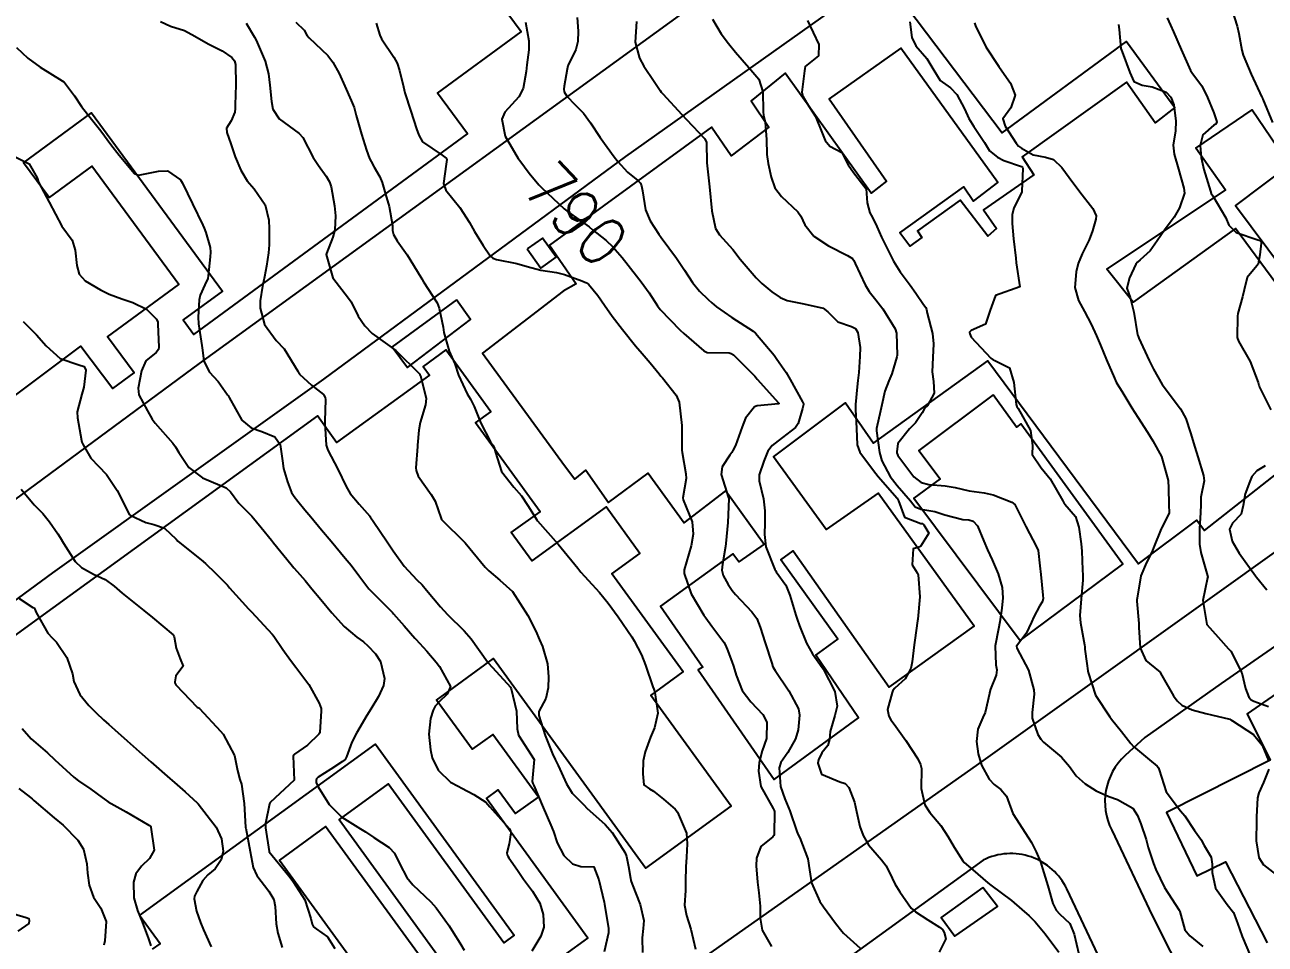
# Model space of a CAD drawing. Header units: metres. Extents: x 318500 to 325275, y 7408834 to 7428799.
# Drawn here: x 321521.6 to 321625.1, y 7423257.1 to 7423333.9 of the extents above; entities that cross this region are included whole.
import ezdxf
from ezdxf.enums import TextEntityAlignment as Align

# ---------------------------------------------------------------- set-up
doc = ezdxf.new("R2010")
doc.units = ezdxf.units.M
doc.header["$MEASUREMENT"] = 0
for name, color, linetype in [('Cotas', 45, 'Continuous'), ('Curvas de Nivel 1m', 11, 'Continuous'), ('Curvas de Nivel 5m', 15, 'Continuous'), ('Edificações', 30, 'Continuous'), ('Vias Primárias', 230, 'Continuous')]:
    doc.layers.add(name, color=color, linetype=linetype)
doc.styles.add('Style-STANDARD', font='STANDARD.shx')

msp = doc.modelspace()

# ---------------------------------------------------------------- linework, layer by layer
at = {"layer": 'Curvas de Nivel 1m', "flags": 128}
for points, elevation in [([(321532.9, 7423334.2), (321533.72, 7423333.82), (321534.89, 7423333.45), (321535.75, 7423332.97), (321536.88, 7423332.35), (321538.05, 7423331.76), (321538.86, 7423331.2), (321539.08, 7423330.93), (321539.15, 7423330.63), (321539.19, 7423328.92), (321539.14, 7423327.25), (321539.12, 7423326.93), (321539.09, 7423326.64), (321538.79, 7423325.92), (321538.41, 7423325.31), (321538.44, 7423324.94), (321538.77, 7423324), (321539.14, 7423322.92), (321539.6, 7423321.78), (321540.14, 7423320.91), (321540.72, 7423320.23), (321541.64, 7423318.89), (321541.95, 7423317.62), (321541.98, 7423316.89), (321541.98, 7423315.57), (321541.92, 7423314.89), (321541.75, 7423313.77), (321541.57, 7423312.89), (321541.4, 7423312.1), (321541.22, 7423310.89), (321541.22, 7423310.26), (321541.58, 7423308.89), (321542.55, 7423307.56), (321543.23, 7423306.87), (321544.36, 7423305.01), (321544.43, 7423304.85), (321544.47, 7423304.81), (321544.51, 7423304.76), (321545.5, 7423303.84), (321546.49, 7423303.05), (321546.65, 7423302.82), (321546.66, 7423302.64), (321546.62, 7423300.82), (321546.61, 7423300.66), (321546.72, 7423298.82), (321546.85, 7423298.4), (321547.69, 7423296.81), (321548.39, 7423295.37), (321548.74, 7423294.79), (321549.48, 7423293.89), (321550.36, 7423292.89), (321550.41, 7423292.82), (321550.45, 7423292.77), (321550.64, 7423292.48), (321551.82, 7423290.75), (321552.32, 7423290), (321553.24, 7423288.73), (321554.29, 7423287.59), (321554.73, 7423287.15), (321555.11, 7423286.71), (321556.26, 7423285.31), (321556.84, 7423284.68), (321558.23, 7423283.31), (321558.82, 7423282.65), (321560.2, 7423280.73), (321560.23, 7423280.67), (321560.26, 7423280.64), (321560.91, 7423279.91), (321562.1, 7423278.61), (321562.17, 7423278.47), (321562.62, 7423276.6), (321562.66, 7423275.14), (321562.78, 7423274.6), (321564.09, 7423272.58), (321563.92, 7423270.73), (321563.97, 7423270.58), (321564, 7423270.52), (321564.06, 7423270.39), (321564.84, 7423268.57), (321565.49, 7423267.1), (321565.69, 7423266.56), (321566, 7423265.61), (321566.57, 7423264.55), (321567.29, 7423263.86), (321567.97, 7423263.65), (321569.07, 7423263.61), (321569.48, 7423262.51), (321569.93, 7423260.67), (321569.96, 7423260.5), (321569.97, 7423260.46), (321570.29, 7423258.5), (321570.29, 7423258.1), (321569.94, 7423256.5)], 794), ([(321567.69, 7423334.55), (321567.75, 7423333.4), (321567.74, 7423332.55), (321567.56, 7423331.87), (321566.93, 7423330.56), (321566.91, 7423330.51), (321566.85, 7423330.22), (321566.6, 7423328.8), (321566.57, 7423328.56), (321566.6, 7423328.33), (321566.82, 7423327.98), (321567.52, 7423327.25), (321568.21, 7423326.54), (321568.8, 7423325.75), (321569.6, 7423324.52), (321570.76, 7423322.91), (321571.07, 7423322.51), (321571.88, 7423321.63), (321572.73, 7423320.94), (321572.96, 7423320.7), (321573.05, 7423320.48), (321573.12, 7423320.08), (321573.37, 7423318.47), (321573.78, 7423317.56), (321574.48, 7423316.45), (321574.68, 7423316.17), (321575.97, 7423314.44), (321576.64, 7423313.44), (321577.3, 7423312.42), (321577.89, 7423311.69), (321578.61, 7423311), (321578.92, 7423310.71), (321579.31, 7423310.39), (321580.59, 7423309.49), (321582.36, 7423308.35), (321582.57, 7423308.17), (321584.12, 7423306.33), (321584.3, 7423306.08), (321584.53, 7423305.74), (321585.11, 7423304.89), (321585.47, 7423304.31), (321586.49, 7423302.45), (321586.56, 7423302.29), (321586.57, 7423302.21), (321586.48, 7423301.88), (321586.13, 7423300.63), (321585.89, 7423300.3), (321584.45, 7423299.18), (321583.96, 7423298.81), (321583.6, 7423298.33), (321583.26, 7423297.5), (321582.87, 7423296.34), (321582.88, 7423295.86), (321583.24, 7423294.33), (321583.35, 7423293.35), (321583.33, 7423292.33), (321583.31, 7423291.36), (321583.43, 7423290.33), (321584.18, 7423288.44), (321584.25, 7423288.32), (321584.3, 7423288.25), (321585.1, 7423287.12), (321585.42, 7423286.3), (321585.93, 7423284.62), (321586.04, 7423284.29), (321586.24, 7423283.73), (321586.83, 7423282.28), (321587.32, 7423281.39), (321588.12, 7423280.26), (321588.2, 7423280.14), (321589.18, 7423278.25), (321589.37, 7423277.03), (321589.19, 7423276.25), (321588.8, 7423274.92), (321588.73, 7423274.25), (321588.61, 7423273.75), (321588.1, 7423273.14), (321587.81, 7423272.55), (321587.76, 7423272.26), (321588.08, 7423271.34), (321589.59, 7423270.72), (321590.06, 7423270.56), (321590.34, 7423270.24), (321590.82, 7423269), (321591, 7423268.23), (321591.27, 7423266.97), (321591.55, 7423266.22), (321592, 7423265.45), (321593.09, 7423264.19), (321593.46, 7423263.68), (321593.96, 7423262.67), (321594.2, 7423262.18), (321594.6, 7423261.52), (321595.57, 7423260.16), (321595.93, 7423259.85), (321596.96, 7423259.18), (321597.91, 7423258.57), (321598.16, 7423258.37), (321598.31, 7423258.12), (321598.44, 7423257.59), (321597.89, 7423256.48)], 789), ([(321572.62, 7423334.2), (321572.53, 7423332.49), (321572.87, 7423331.15), (321573.25, 7423330.47), (321574.11, 7423329.19), (321574.6, 7423328.45), (321574.7, 7423328.32), (321574.83, 7423328.18), (321576.41, 7423326.43), (321576.8, 7423326.02), (321578.32, 7423324.41), (321578.46, 7423324.09), (321578.5, 7423322.4), (321578.52, 7423322.16), (321578.73, 7423320.4), (321578.91, 7423318.4), (321579.23, 7423316.93), (321579.56, 7423316.39), (321580.66, 7423315.17), (321581.27, 7423314.36), (321582.63, 7423312.79), (321583.09, 7423312.34), (321583.93, 7423311.64), (321584.61, 7423311.16), (321585.21, 7423310.91), (321586.6, 7423310.62), (321588.2, 7423310.27), (321588.6, 7423309.96), (321589.44, 7423309.12), (321590.58, 7423308.75), (321590.9, 7423308.56), (321591.1, 7423308.23), (321591.3, 7423306.97), (321591.28, 7423306.23), (321591.18, 7423304.89), (321591.1, 7423304.23), (321591.04, 7423303.71), (321590.92, 7423302.23), (321590.92, 7423301.8), (321590.99, 7423300.23), (321591.06, 7423298.84), (321591.27, 7423298.23), (321592.42, 7423296.71), (321592.81, 7423296.21), (321594.38, 7423294.4), (321594.49, 7423294.19), (321594.99, 7423292.81), (321596.36, 7423292.29), (321596.47, 7423292.27), (321596.62, 7423292.16), (321597.02, 7423291.48), (321596.33, 7423290.35), (321596.19, 7423290.3), (321595.71, 7423290.17), (321595.64, 7423288.84), (321596.07, 7423288.16), (321596.13, 7423287.99), (321596.28, 7423286.16), (321596.11, 7423284.3), (321596.09, 7423284.16), (321595.85, 7423282.54), (321595.8, 7423282.16), (321595.64, 7423280.73), (321595.52, 7423280.17), (321595.05, 7423279.31), (321594.18, 7423278.53), (321594.03, 7423278.33), (321593.96, 7423278.18), (321593.59, 7423276.75), (321593.69, 7423276.19), (321593.85, 7423275.89), (321594.13, 7423275.52), (321595.1, 7423274.17), (321596.1, 7423272.62), (321596.34, 7423272.16), (321596.41, 7423271.83), (321596.38, 7423270.16), (321596.69, 7423268.8), (321597.12, 7423268.14), (321598.02, 7423267.06), (321598.64, 7423266.12), (321599.14, 7423265.25), (321599.87, 7423264.1), (321599.99, 7423263.97), (321600.71, 7423263.36), (321601.96, 7423262.27), (321602.2, 7423262.08), (321603.94, 7423260.79), (321604.8, 7423260.04), (321605.4, 7423259.51), (321605.92, 7423259.03), (321606.75, 7423258.01), (321607.89, 7423256.49)], 788), ([(321578.96, 7423334.4), (321579.69, 7423333.18), (321580.31, 7423332.38), (321580.88, 7423331.64), (321582.01, 7423330.36), (321582.85, 7423329.4), (321583.17, 7423328.34), (321583.2, 7423326.73), (321583.23, 7423326.34), (321583.36, 7423325.79), (321583.48, 7423324.34), (321583.52, 7423323.09), (321583.61, 7423322.34), (321583.86, 7423321.21), (321584.17, 7423320.33), (321584.72, 7423319.6), (321586.1, 7423318.3), (321586.35, 7423317.95), (321586.69, 7423317.22), (321587.42, 7423316.28), (321588.67, 7423315.46), (321590.24, 7423314.67), (321590.65, 7423314.41), (321590.77, 7423314.24), (321590.89, 7423313.99), (321591.71, 7423312.22), (321592.05, 7423311.65), (321592.61, 7423310.95), (321593.18, 7423310.2), (321594.22, 7423308.55), (321594.33, 7423308.19), (321594.39, 7423306.35), (321594.37, 7423306.19), (321593.94, 7423304.78), (321593.69, 7423304.2), (321593.37, 7423303.34), (321593.12, 7423302.2), (321593, 7423301.69), (321592.66, 7423300.21), (321592.65, 7423300.01), (321592.9, 7423298.21), (321593.11, 7423297.53), (321593.81, 7423296.2), (321594.4, 7423295.47), (321595.51, 7423294.17), (321595.89, 7423293.68), (321596.37, 7423293.49), (321597.52, 7423293.29), (321598.37, 7423293), (321599.86, 7423292.62), (321600.36, 7423292.58), (321600.74, 7423292.48), (321601.08, 7423292.1), (321601.62, 7423290.81), (321601.93, 7423290.09), (321602.32, 7423289.25), (321602.83, 7423288.07), (321603.16, 7423286.94), (321603.22, 7423286.07), (321603.12, 7423285.22), (321602.96, 7423284.07), (321602.84, 7423283.48), (321602.57, 7423282.07), (321602.62, 7423280.49), (321602.72, 7423280.07), (321602.64, 7423279.63), (321602.18, 7423278.44), (321602.1, 7423278.15), (321602.09, 7423278.08), (321601.72, 7423276.51), (321601.55, 7423276.09), (321601.12, 7423275.1), (321601.02, 7423274.09), (321601.15, 7423273.05), (321601.43, 7423272.09), (321602.07, 7423270.93), (321602.48, 7423270.48), (321603.03, 7423270.07), (321603.52, 7423269.52), (321604.04, 7423268.05), (321605.35, 7423266.03), (321605.61, 7423265.63), (321606, 7423264.87), (321606.34, 7423264.02), (321606.52, 7423263.47), (321606.96, 7423262.01), (321607.39, 7423260.56), (321607.67, 7423260), (321607.93, 7423259.69), (321608.81, 7423258.88), (321609.17, 7423257.98), (321609.55, 7423256.31)], 787), ([(321586.91, 7423334.29), (321587.84, 7423332.28), (321587.81, 7423331.34), (321586.86, 7423330.57), (321586.72, 7423330.44), (321586.69, 7423330.29), (321586.66, 7423330.09), (321586.42, 7423328.3), (321586.51, 7423327.97), (321586.83, 7423327.45), (321587.56, 7423326.28), (321588.11, 7423324.96), (321588.39, 7423324.27), (321588.78, 7423323.81), (321589.77, 7423323.26), (321590.3, 7423322.25), (321590.75, 7423321.6), (321591.8, 7423320.22), (321591.87, 7423319.06), (321592.11, 7423318.22), (321592.32, 7423317.84), (321592.69, 7423317.1), (321593.09, 7423316.21), (321593.46, 7423315.41), (321594.08, 7423314.2), (321594.64, 7423313.29), (321595.47, 7423312.18), (321595.96, 7423311.51), (321596.6, 7423310.57), (321596.77, 7423310.33), (321596.83, 7423310.16), (321596.9, 7423309.85), (321597.33, 7423308.15), (321597.41, 7423307.29), (321597.37, 7423306.15), (321597.32, 7423304.94), (321597.41, 7423304.15), (321597.48, 7423303.17), (321596.91, 7423302.15), (321596.7, 7423301.95), (321596.48, 7423301.53), (321595.93, 7423300.7), (321595.41, 7423300.18), (321594.45, 7423298.96), (321594.35, 7423298.28), (321594.36, 7423298.19), (321594.44, 7423297.95), (321595.78, 7423296.17), (321596.4, 7423295.71), (321597.02, 7423295.53), (321598.4, 7423295.43), (321599.23, 7423295.29), (321600.39, 7423295.02), (321601.64, 7423294.84), (321602.39, 7423294.69), (321603.97, 7423294.06), (321604.2, 7423293.88), (321604.37, 7423293.55), (321605.13, 7423292.04), (321606.03, 7423290.34), (321606.15, 7423290.03), (321606.31, 7423288.76), (321606.38, 7423288.03), (321606.55, 7423286.29), (321606.57, 7423286.03), (321606.52, 7423285.78), (321606.27, 7423285.37), (321605.79, 7423284.5), (321605.61, 7423284.04), (321605.17, 7423283.11), (321604.35, 7423282.05), (321604.39, 7423281.88), (321605.34, 7423280.04), (321605.81, 7423278.4), (321605.82, 7423278.03), (321605.67, 7423276.51), (321605.67, 7423276.03), (321606.13, 7423274.66), (321606.37, 7423274.27), (321606.61, 7423274.02), (321608.1, 7423272.76), (321608.76, 7423271.99), (321609.32, 7423271.22), (321610.08, 7423270.53), (321611.01, 7423269.96), (321612.06, 7423269.47), (321612.78, 7423269.22), (321614.05, 7423268.52), (321614.44, 7423267.91), (321614.74, 7423267.2), (321615.16, 7423265.9), (321615.33, 7423265.23), (321615.79, 7423263.89), (321615.98, 7423263.4), (321616.71, 7423261.88), (321617.93, 7423259.99), (321617.98, 7423259.87), (321618.41, 7423258.36), (321618.82, 7423257.86), (321619.9, 7423256.97)], 786), ([(321616.93, 7423334.51), (321617.21, 7423333.89), (321617.45, 7423333.35), (321618.09, 7423331.88), (321618.86, 7423330.11), (321619.03, 7423329.87), (321619.82, 7423328.83), (321620.3, 7423327.85), (321620.82, 7423326.57), (321621.08, 7423325.84), (321621, 7423325.64), (321620.81, 7423325.54), (321619.9, 7423324.74), (321619.67, 7423323.86), (321619.76, 7423322.84), (321620, 7423321.85), (321620.53, 7423320.04), (321620.61, 7423319.84), (321620.73, 7423319.65), (321621.83, 7423317.82), (321622.08, 7423317.21), (321622.69, 7423316.6), (321624.5, 7423315.98), (321624.68, 7423315.92), (321624.75, 7423315.86), (321624.77, 7423315.79), (321624.77, 7423315.69), (321624.66, 7423314.71), (321624.51, 7423313.93), (321624.4, 7423313.79), (321623.6, 7423312.84), (321623.35, 7423311.8), (321623.21, 7423311.21), (321622.83, 7423309.81), (321622.8, 7423309.6), (321622.76, 7423307.81), (321622.87, 7423307.5), (321623.85, 7423305.8), (321624.52, 7423304.06), (321624.58, 7423303.85), (321624.6, 7423303.79), (321624.64, 7423303.67), (321625.58, 7423301.77)], 782), ([(321622.33, 7423335.22), (321622.78, 7423333.81), (321622.91, 7423333.22), (321623.17, 7423331.81), (321623.28, 7423331.41), (321623.93, 7423329.8), (321624.84, 7423327.88), (321624.87, 7423327.82), (321624.88, 7423327.79), (321624.91, 7423327.72), (321625.71, 7423325.78)], 781), ([(321540.06, 7423334.07), (321540.75, 7423332.9), (321540.89, 7423332.64), (321541.64, 7423330.89), (321541.9, 7423329.84), (321542.02, 7423328.89), (321542.16, 7423327.54), (321542.27, 7423326.89), (321542.8, 7423326.08), (321544.47, 7423324.85), (321544.77, 7423324.51), (321545.64, 7423322.84), (321546.09, 7423322.17), (321546.73, 7423321.29), (321547, 7423320.82), (321547.14, 7423320.4), (321547.43, 7423318.81), (321547.5, 7423317.99), (321547.44, 7423316.81), (321547.28, 7423316.2), (321546.74, 7423314.82), (321546.73, 7423314.74), (321547.27, 7423312.81), (321548.59, 7423311.11), (321548.8, 7423310.8), (321549.4, 7423309.61), (321549.96, 7423308.78), (321550.56, 7423308.14), (321552.54, 7423306.74), (321554.52, 7423304.77), (321554.54, 7423304.74), (321554.55, 7423304.72), (321554.59, 7423304.65), (321555.07, 7423302.71), (321555.01, 7423302.19), (321554.56, 7423300.72), (321554.45, 7423300.07), (321554.34, 7423298.82), (321554.34, 7423298.72), (321554.22, 7423296.92), (321554.23, 7423296.72), (321554.4, 7423296.25), (321555.5, 7423294.7), (321555.82, 7423294.15), (321556.31, 7423292.69), (321556.36, 7423292.61), (321558.33, 7423290.66), (321559.99, 7423288.64), (321560.3, 7423288.33), (321561.21, 7423287.54), (321562.28, 7423286.61), (321563.56, 7423284.59), (321564.23, 7423283.28), (321564.53, 7423282.58), (321564.77, 7423282.02), (321565.21, 7423280.57), (321565.27, 7423279.48), (321565.26, 7423278.57), (321565.06, 7423277.66), (321564.48, 7423276.58), (321564.47, 7423276.25), (321565.01, 7423274.57), (321565.62, 7423273.04), (321565.84, 7423272.56), (321566.08, 7423272.07), (321566.79, 7423270.55), (321567.26, 7423269.75), (321568.04, 7423268.97), (321568.27, 7423268.76), (321568.49, 7423268.52), (321570.02, 7423267.14), (321570.61, 7423266.49), (321571.68, 7423264.78), (321571.8, 7423264.48), (321571.97, 7423263.63), (321572.14, 7423262.66), (321572.17, 7423262.48), (321572.28, 7423262.15), (321572.94, 7423260.46), (321573.24, 7423259.13), (321573.18, 7423258.46), (321573.1, 7423257.67), (321573.14, 7423256.46)], 793), ([(321544.2, 7423334.16), (321544.9, 7423333.49), (321545.11, 7423333.07), (321545.31, 7423332.84), (321546.87, 7423331.37), (321547.29, 7423330.82), (321547.8, 7423329.86), (321548.28, 7423328.81), (321548.82, 7423327.62), (321549.05, 7423327.04), (321549.13, 7423326.8), (321549.24, 7423326.35), (321549.67, 7423324.79), (321550.09, 7423323.45), (321550.35, 7423322.78), (321550.48, 7423322.51), (321550.74, 7423322.04), (321551.2, 7423321.23), (321551.41, 7423320.76), (321551.69, 7423319.78), (321551.97, 7423318.75), (321552.26, 7423317.16), (321552.27, 7423316.75), (321552.34, 7423316.41), (321552.66, 7423315.9), (321553.49, 7423314.73), (321554.62, 7423312.87), (321554.71, 7423312.72), (321554.86, 7423312.47), (321555.98, 7423310.7), (321556.17, 7423310.28), (321556.5, 7423308.69), (321556.56, 7423308.23), (321557, 7423306.68), (321557.46, 7423305.61), (321557.78, 7423304.67), (321558.5, 7423303.12), (321558.78, 7423302.66), (321559.08, 7423302.06), (321559.64, 7423300.65), (321560.44, 7423299.11), (321560.63, 7423298.83), (321560.75, 7423298.64), (321560.85, 7423298.22), (321561.36, 7423296.63), (321562.39, 7423295.32), (321563.03, 7423294.6), (321563.57, 7423293.79), (321564.3, 7423292.58), (321564.36, 7423292.5), (321566.08, 7423290.56), (321566.33, 7423290.26), (321567.72, 7423288.54), (321567.99, 7423288.23), (321568.29, 7423287.89), (321568.94, 7423287.18), (321569.55, 7423286.51), (321570.27, 7423285.64), (321571.09, 7423284.49), (321572.23, 7423282.82), (321572.44, 7423282.48), (321573.05, 7423281.31), (321573.38, 7423280.46), (321574, 7423278.63), (321574.07, 7423278.45), (321574.17, 7423278.18), (321574.4, 7423276.45), (321574.13, 7423275.22), (321573.81, 7423274.45), (321573.35, 7423273.21), (321573.18, 7423272.46), (321573.16, 7423271.38), (321573.25, 7423270.46), (321573.72, 7423270.12), (321574.05, 7423269.92), (321574.87, 7423269.26), (321575.85, 7423268.42), (321576.04, 7423268.18), (321576.81, 7423266.41), (321576.87, 7423265.54), (321576.8, 7423264.41), (321576.76, 7423263.62), (321576.72, 7423262.41), (321576.72, 7423261.64), (321576.63, 7423260.41), (321576.79, 7423259.54), (321577.17, 7423258.41), (321577.56, 7423256.72)], 792), ([(321550.9, 7423334.08), (321551.2, 7423333.07), (321551.34, 7423332.76), (321552.38, 7423331.24), (321552.66, 7423330.74), (321552.85, 7423330.11), (321553.17, 7423328.74), (321553.3, 7423328.26), (321553.78, 7423326.73), (321554.27, 7423325.24), (321554.45, 7423324.72), (321554.77, 7423324.17), (321556.41, 7423323.04), (321556.75, 7423322.79), (321556.8, 7423322.69), (321556.75, 7423322.3), (321556.52, 7423320.69), (321556.72, 7423320.13), (321557.88, 7423318.67), (321558.68, 7423317.43), (321559.12, 7423316.66), (321559.82, 7423315.49), (321560.41, 7423314.64), (321560.65, 7423314.45), (321560.94, 7423314.34), (321562.64, 7423313.99), (321563.49, 7423313.75), (321564.63, 7423313.45), (321565.95, 7423313.25), (321566.63, 7423313.07), (321568.06, 7423312.54), (321568.46, 7423312.38), (321568.62, 7423312.26), (321569.41, 7423311.32), (321569.95, 7423310.51), (321570.59, 7423309.61), (321571.45, 7423308.49), (321572.55, 7423307.13), (321573.11, 7423306.47), (321573.76, 7423305.69), (321574.52, 7423304.77), (321574.67, 7423304.6), (321574.81, 7423304.45), (321575.93, 7423303), (321576.2, 7423302.42), (321576.4, 7423300.48), (321576.4, 7423300.42), (321576.4, 7423300.36), (321576.41, 7423298.42), (321576.44, 7423298.21), (321576.76, 7423296.42), (321576.77, 7423296.05), (321576.49, 7423294.42), (321576.52, 7423294.27), (321577.28, 7423292.41), (321577.37, 7423291.39), (321577.18, 7423290.41), (321576.99, 7423289.74), (321576.61, 7423288.42), (321576.6, 7423288.11), (321577.19, 7423286.41), (321578.25, 7423284.62), (321578.42, 7423284.4), (321578.92, 7423283.71), (321579.91, 7423282.37), (321580.03, 7423282.18), (321580.21, 7423281.78), (321580.59, 7423280.76), (321580.72, 7423280.36), (321580.94, 7423279.61), (321581.46, 7423278.35), (321582.16, 7423277.4), (321583.17, 7423276.33), (321583.51, 7423275.7), (321583.48, 7423274.33), (321583.13, 7423273.3), (321582.88, 7423272.33), (321582.82, 7423271.6), (321583.01, 7423270.33), (321584.04, 7423268.47), (321584.09, 7423268.37), (321584.12, 7423268.32), (321584.14, 7423268.22), (321584.11, 7423266.32), (321584.1, 7423266.23), (321584.01, 7423266.12), (321583, 7423265.32), (321582.65, 7423264.33), (321582.62, 7423263.69), (321582.73, 7423262.33), (321582.85, 7423261.43), (321582.94, 7423260.33), (321582.94, 7423259.31), (321583.11, 7423258.33), (321583.89, 7423256.97)], 791), ([(321600.83, 7423334.11), (321600.92, 7423333.84), (321601.79, 7423332.1), (321602.87, 7423330.45), (321603.13, 7423330.08), (321603.85, 7423329.07), (321604.23, 7423328.06), (321603.89, 7423327), (321603.22, 7423326.07), (321603.41, 7423325.46), (321604.31, 7423324.06), (321604.53, 7423323.81), (321604.78, 7423323.63), (321605.73, 7423323.08), (321606.77, 7423322.88), (321607.43, 7423322.68), (321608.13, 7423322.01), (321608.75, 7423321.19), (321609.63, 7423319.99), (321610.71, 7423318.6), (321610.99, 7423317.97), (321610.97, 7423317.7), (321610.69, 7423316.72), (321610.41, 7423315.97), (321609.83, 7423314.81), (321609.51, 7423313.99), (321609.33, 7423313.3), (321609.22, 7423311.99), (321609.53, 7423310.9), (321610.03, 7423309.98), (321610.58, 7423308.93), (321611.02, 7423307.97), (321611.35, 7423307.17), (321611.86, 7423305.96), (321612.52, 7423304.42), (321612.67, 7423304.09), (321612.75, 7423303.95), (321613.13, 7423303.33), (321613.99, 7423301.93), (321614.48, 7423301.16), (321615.29, 7423299.91), (321615.73, 7423299.18), (321616.44, 7423297.89), (321617, 7423295.88), (321617.05, 7423295.24), (321617.07, 7423293.88), (321617.09, 7423293.16), (321616.46, 7423291.89), (321616.42, 7423291.83), (321616.36, 7423291.7), (321615.83, 7423290.4), (321615.64, 7423289.9), (321615.21, 7423289.02), (321614.74, 7423287.91), (321614.42, 7423286.06), (321614.4, 7423285.92), (321614.39, 7423285.81), (321614.55, 7423283.92), (321614.56, 7423283.6), (321614.66, 7423281.91), (321615.15, 7423280.84), (321616.2, 7423279.97), (321616.3, 7423279.89), (321616.48, 7423279.6), (321617.45, 7423277.88), (321617.75, 7423277.46), (321618.16, 7423277.11), (321619.02, 7423276.72), (321620.16, 7423276.42), (321620.63, 7423276.31), (321622.15, 7423275.94), (321622.23, 7423275.89), (321622.37, 7423275.81), (321624.13, 7423274.67), (321624.85, 7423273.78), (321625.38, 7423272.5)], 784), ([(321612.86, 7423333.95), (321612.91, 7423333.53), (321613.07, 7423331.95), (321613.16, 7423331.68), (321613.81, 7423329.94), (321614.13, 7423329.21), (321614.85, 7423328.88), (321615.68, 7423328.74), (321616.84, 7423328.3), (321617.24, 7423327.89), (321617.47, 7423327.24), (321617.65, 7423325.88), (321617.61, 7423325.07), (321617.44, 7423323.88), (321617.52, 7423323.13), (321617.88, 7423321.88), (321618.33, 7423320.28), (321618.36, 7423319.87), (321617.95, 7423318.64), (321617.5, 7423317.88), (321617.17, 7423317.41), (321616.69, 7423316.77), (321616.09, 7423315.9), (321615.52, 7423315.05), (321614.66, 7423314.3), (321614.45, 7423314.12), (321614.31, 7423313.93), (321613.78, 7423312.79), (321613.56, 7423311.94), (321613.84, 7423311.16), (321614.13, 7423309.93), (321614.46, 7423308.03), (321614.5, 7423307.92), (321614.57, 7423307.76), (321615.41, 7423305.91), (321615.79, 7423305.16), (321616.52, 7423303.89), (321618.05, 7423301.87), (321618.48, 7423301.04), (321618.87, 7423299.86), (321619.24, 7423298.65), (321619.49, 7423297.85), (321619.97, 7423296.29), (321620.01, 7423295.85), (321619.75, 7423294.49), (321619.73, 7423293.85), (321619.72, 7423293.2), (321619.63, 7423291.85), (321619.63, 7423290.56), (321619.73, 7423289.85), (321620.3, 7423287.91), (321620.32, 7423287.84), (321620.3, 7423287.74), (321619.91, 7423285.85), (321620.25, 7423283.84), (321621.19, 7423282.78), (321622.05, 7423281.81), (321622.14, 7423281.72), (321622.23, 7423281.61), (321623.17, 7423279.8), (321623.47, 7423278.51), (321623.74, 7423277.79), (321623.93, 7423277.56), (321624.17, 7423277.45), (321625.38, 7423276.99)], 783), ([(321520.75, 7423322.92), (321521.92, 7423322.33), (321522.59, 7423321.14), (321522.72, 7423320.78), (321523.6, 7423319.13), (321524.67, 7423317.12), (321525.51, 7423315.96), (321525.76, 7423315.1), (321525.9, 7423313.83), (321526.11, 7423313.1), (321526.61, 7423312.54), (321527.89, 7423311.79), (321528.6, 7423311.45), (321529.67, 7423311.05), (321530.59, 7423310.74), (321531.74, 7423310.18), (321532.57, 7423309.35), (321532.66, 7423309.09), (321532.66, 7423309.01), (321532.66, 7423308.92), (321532.76, 7423307.01), (321532.73, 7423306.81), (321532.53, 7423306.56), (321531.68, 7423305.87), (321531.32, 7423305.03), (321531.04, 7423303.58), (321531.1, 7423303.03), (321531.8, 7423301.69), (321532.2, 7423301.01), (321532.45, 7423300.66), (321533.92, 7423298.99), (321534.15, 7423298.7), (321534.42, 7423298.21), (321535.26, 7423296.97), (321536.4, 7423296.1), (321537.84, 7423295.48), (321538.38, 7423295.25), (321538.73, 7423294.92), (321539.44, 7423293.99), (321540.36, 7423293.05), (321540.51, 7423292.9), (321541.3, 7423291.94), (321542.16, 7423290.88), (321542.33, 7423290.68), (321543.8, 7423288.86), (321544.03, 7423288.58), (321544.29, 7423288.28), (321544.96, 7423287.51), (321545.53, 7423286.83), (321546.27, 7423285.94), (321547.2, 7423284.81), (321548.23, 7423283.69), (321549.28, 7423282.78), (321549.83, 7423282.39), (321550.21, 7423282.08), (321550.85, 7423281.41), (321551.26, 7423280.75), (321551.58, 7423279.35), (321551.5, 7423278.75), (321551.08, 7423277.83), (321550.45, 7423276.77), (321550.13, 7423276.24), (321549.27, 7423274.78), (321548.87, 7423274.03), (321548.41, 7423272.8), (321548.3, 7423272.58), (321548.08, 7423272.42), (321547.12, 7423271.77), (321546.06, 7423271.1), (321545.92, 7423270.96), (321545.88, 7423270.82), (321545.89, 7423270.65), (321546.05, 7423270.28), (321546.97, 7423268.81), (321548.02, 7423267.75), (321549.59, 7423266.78), (321550.01, 7423266.52), (321550.7, 7423266.06), (321551.99, 7423265.23), (321552.44, 7423264.74), (321552.86, 7423263.84), (321553.45, 7423262.73), (321553.95, 7423262.1), (321555.46, 7423260.7), (321555.92, 7423260.19), (321556.98, 7423258.67), (321557.34, 7423258.11), (321557.89, 7423257.25), (321558.25, 7423256.66)], 796), ([(321521.44, 7423309.16), (321522.55, 7423308.05), (321523.35, 7423307.13), (321524.52, 7423306.06), (321526.07, 7423305.54), (321526.51, 7423305.39), (321526.67, 7423305.09), (321526.5, 7423303.67), (321526.33, 7423303.09), (321525.94, 7423301.62), (321525.96, 7423301.1), (321526.31, 7423299.21), (321526.33, 7423299.09), (321526.35, 7423299.02), (321526.43, 7423298.84), (321527.09, 7423297.75), (321527.73, 7423297.07), (321528.4, 7423296.37), (321529.28, 7423295.05), (321530.22, 7423293.17), (321530.29, 7423293.04), (321530.35, 7423292.99), (321531.68, 7423292.36), (321532.34, 7423292.19), (321533.24, 7423291.9), (321534.19, 7423290.98), (321534.33, 7423290.81), (321535.07, 7423290.22), (321536.3, 7423289.26), (321536.64, 7423288.95), (321537.48, 7423288.13), (321538.28, 7423287.33), (321538.48, 7423287.12), (321538.66, 7423286.92), (321540.25, 7423285.16), (321540.49, 7423284.9), (321542.22, 7423283.04), (321542.36, 7423282.88), (321543.12, 7423281.77), (321543.74, 7423280.86), (321544.19, 7423280.29), (321545.28, 7423278.83), (321546.15, 7423277.29), (321546.3, 7423276.82), (321546.31, 7423276.65), (321546.19, 7423274.82), (321546.17, 7423274.76), (321546.12, 7423274.69), (321545.18, 7423273.76), (321544.09, 7423273.01), (321544, 7423272.94), (321543.96, 7423272.85), (321544.06, 7423270.85), (321542.04, 7423268.98), (321541.99, 7423268.87), (321541.67, 7423267.22), (321541.67, 7423266.88), (321541.96, 7423264.89), (321541.97, 7423264.87), (321543.6, 7423262.85), (321543.95, 7423262.4), (321544.93, 7423260.84), (321545.44, 7423259.29), (321545.55, 7423258.83), (321545.68, 7423258.6), (321545.9, 7423258.43), (321546.83, 7423257.75), (321547.44, 7423256.8)], 797), ([(321625.11, 7423297.1), (321624.42, 7423296.67), (321624, 7423296.21), (321623.84, 7423295.8), (321623.44, 7423294.75), (321623.28, 7423293.8), (321623.11, 7423293.07), (321622.37, 7423292.31), (321622.13, 7423291.81), (321622.34, 7423290.81), (321622.95, 7423289.8), (321624.3, 7423287.9), (321624.38, 7423287.79), (321625.24, 7423286.73)], 782), ([(321521.27, 7423295.16), (321522.36, 7423293.84), (321523.06, 7423293.13), (321523.64, 7423292.41), (321524.33, 7423291.43), (321524.53, 7423291.11), (321524.79, 7423290.64), (321525.78, 7423289.1), (321526.29, 7423288.61), (321527.3, 7423288.06), (321528.28, 7423287.61), (321529.04, 7423287.05), (321529.69, 7423286.47), (321530.26, 7423286.01), (321531.5, 7423285.02), (321532.24, 7423284.43), (321533.95, 7423282.98), (321534.05, 7423282.81), (321534.21, 7423281.88), (321534.53, 7423280.98), (321534.79, 7423280.37), (321534.18, 7423279.55), (321534.09, 7423279.06), (321534.09, 7423278.98), (321534.17, 7423278.81), (321535.96, 7423276.95), (321536.07, 7423276.88), (321536.14, 7423276.83), (321537.91, 7423274.93), (321538.12, 7423274.68), (321539.07, 7423272.92), (321539.33, 7423271.65), (321539.53, 7423270.91), (321539.65, 7423270.5), (321539.88, 7423268.9), (321539.99, 7423266.92), (321539.99, 7423266.9), (321540.01, 7423266.83), (321540.38, 7423264.89), (321540.62, 7423263.55), (321540.93, 7423262.89), (321541.94, 7423261.58), (321542.36, 7423260.87), (321542.48, 7423260.31), (321542.56, 7423258.86), (321542.68, 7423258.08), (321543.05, 7423256.86)], 798), ([(321521.11, 7423286.01), (321522.25, 7423285.28), (321522.34, 7423285.23), (321522.4, 7423285.14), (321522.53, 7423284.85), (321523.49, 7423283.12), (321523.84, 7423282.74), (321524.21, 7423282.37), (321525.09, 7423281.1), (321525.54, 7423279.73), (321525.66, 7423279.1), (321526.15, 7423278.01), (321526.9, 7423277.08), (321527.52, 7423276.46), (321528.13, 7423275.89), (321528.57, 7423275.5), (321529.08, 7423275.05), (321530.11, 7423274.14), (321531.37, 7423273.02), (321532.08, 7423272.39), (321533.67, 7423270.99), (321533.88, 7423270.81), (321534.06, 7423270.65), (321534.95, 7423269.87), (321535.96, 7423268.95), (321536.04, 7423268.87), (321537.53, 7423266.93), (321538, 7423265.96), (321538.12, 7423264.93), (321537.97, 7423264.19), (321537.45, 7423263.45), (321536.84, 7423262.94), (321536.42, 7423262.48), (321535.94, 7423261.56), (321535.74, 7423261.15), (321535.7, 7423260.95), (321535.91, 7423259.92), (321536.23, 7423258.95), (321536.49, 7423258.35), (321537.12, 7423256.94)], 799), ([(321625.4, 7423271.77), (321624.96, 7423270.66), (321624.58, 7423269.78), (321624.48, 7423269.36), (321624.38, 7423267.78), (321624.37, 7423267.45), (321624.36, 7423265.78), (321624.59, 7423264.38), (321624.96, 7423263.78), (321625.98, 7423262.99)], 784), ([(321521.06, 7423270.16), (321522.04, 7423269.39), (321522.18, 7423269.28), (321522.33, 7423269.14), (321524.02, 7423267.71), (321524.77, 7423267.1), (321525.99, 7423265.85), (321526.46, 7423265.08), (321526.74, 7423263.85), (321526.8, 7423263.08), (321526.95, 7423262.07), (321527.3, 7423261.07), (321527.92, 7423260.16), (321528.37, 7423259.05), (321528.25, 7423257.42), (321528.16, 7423257.06)], 801), ([(321519.91, 7423259.92), (321521.67, 7423259.38), (321521.9, 7423259.3), (321521.92, 7423259.14), (321521.9, 7423258.87), (321520.98, 7423258.24)], 802)]:
    msp.add_lwpolyline(points, dxfattribs=dict(at, elevation=elevation))
at = {"layer": 'Curvas de Nivel 5m', "flags": 128}
for points, elevation in [([(321563.35, 7423334.16), (321563.64, 7423332.6), (321563.63, 7423331.85), (321563.47, 7423330.6), (321563.42, 7423330.04), (321563.17, 7423328.61), (321562.82, 7423327.92), (321561.64, 7423326.63), (321561.39, 7423326.05), (321561.66, 7423324.63), (321562.75, 7423322.78), (321562.88, 7423322.61), (321563.68, 7423321.53), (321564.47, 7423320.58), (321564.73, 7423320.32), (321566.59, 7423318.56), (321566.7, 7423318.47), (321566.96, 7423318.29), (321568.68, 7423317.06), (321568.97, 7423316.82), (321569.33, 7423316.52), (321570.09, 7423315.93), (321570.66, 7423315.39), (321571.43, 7423314.49), (321572.63, 7423312.97), (321573.01, 7423312.47), (321573.68, 7423311.54), (321574.37, 7423310.45), (321574.6, 7423310.15), (321576.27, 7423308.42), (321576.57, 7423308.15), (321578.25, 7423306.7), (321578.54, 7423306.56), (321580.37, 7423306.54), (321580.54, 7423306.49), (321580.73, 7423306.37), (321582.52, 7423304.59), (321582.62, 7423304.45), (321582.7, 7423304.35), (321584.49, 7423302.37), (321584.52, 7423302.32), (321584.52, 7423302.29), (321584.49, 7423302.27), (321582.71, 7423302.11), (321582.49, 7423302.03), (321581.73, 7423301.09), (321581.46, 7423300.35), (321580.88, 7423298.8), (321580.67, 7423298.37), (321580.59, 7423298.22), (321580.43, 7423297.98), (321579.79, 7423297.01), (321579.69, 7423296.38), (321580.32, 7423294.43), (321580.34, 7423294.37), (321580.35, 7423294.34), (321580.26, 7423292.37), (321580.1, 7423290.6), (321580.07, 7423290.37), (321579.8, 7423288.88), (321579.76, 7423288.38), (321579.87, 7423287.95), (321580.29, 7423287.18), (321580.61, 7423286.69), (321580.88, 7423286.36), (321582.26, 7423284.91), (321582.68, 7423284.34), (321582.95, 7423283.62), (321583.37, 7423282.33), (321583.92, 7423280.61), (321584.02, 7423280.32), (321584.2, 7423280), (321585.34, 7423278.3), (321586.15, 7423276.8), (321586.23, 7423276.29), (321586.13, 7423275.05), (321585.89, 7423274.29), (321585.25, 7423273.16), (321584.68, 7423272.31), (321584.53, 7423271.87), (321584.64, 7423270.31), (321585.02, 7423269.28), (321585.44, 7423268.3), (321586.01, 7423266.57), (321586.12, 7423266.29), (321586.26, 7423266.03), (321586.94, 7423264.28), (321587.07, 7423263.37), (321587.25, 7423262.27), (321587.94, 7423260.72), (321588.23, 7423260.26), (321589.25, 7423258.91), (321589.76, 7423258.24), (321589.91, 7423258.07), (321591.3, 7423256.81)], 790), ([(321595.44, 7423334.18), (321595.6, 7423332.88), (321595.96, 7423332.17), (321596.87, 7423331.12), (321597.46, 7423330.15), (321597.98, 7423329.27), (321598.85, 7423328.67), (321599.38, 7423328.12), (321600.02, 7423326.92), (321600.36, 7423326.11), (321600.8, 7423325.45), (321601.68, 7423324.1), (321602.1, 7423323.42), (321602.77, 7423322.89), (321603.29, 7423322.6), (321604.76, 7423322.1), (321604.84, 7423322.05), (321604.87, 7423321.94), (321604.79, 7423320.05), (321604.79, 7423319.99), (321604.73, 7423319.83), (321604.12, 7423318.65), (321604, 7423318.06), (321603.99, 7423317.35), (321604.09, 7423316.06), (321604.28, 7423314.43), (321604.32, 7423314.06), (321604.62, 7423312.05), (321602.61, 7423311.33), (321602.15, 7423310.09), (321601.75, 7423308.93), (321600.57, 7423308.41), (321600.43, 7423308.25), (321600.44, 7423308.11), (321600.57, 7423307.84), (321602.22, 7423306.08), (321602.4, 7423305.95), (321602.54, 7423305.89), (321603.76, 7423305.29), (321604.14, 7423304.06), (321604.31, 7423302.23), (321604.39, 7423302.05), (321604.49, 7423301.89), (321605.51, 7423300.04), (321605.68, 7423298.8), (321605.65, 7423298.04), (321606.42, 7423296.92), (321607.15, 7423296.02), (321608.21, 7423294.18), (321608.29, 7423294), (321608.33, 7423293.95), (321608.38, 7423293.89), (321609.27, 7423292.88), (321609.56, 7423291.98), (321609.74, 7423290.58), (321609.79, 7423289.98), (321609.86, 7423288.42), (321609.89, 7423287.98), (321609.88, 7423287.56), (321609.75, 7423285.98), (321609.64, 7423284.59), (321609.68, 7423283.98), (321610.03, 7423282.16), (321610.05, 7423281.97), (321610.05, 7423281.8), (321610.21, 7423280.6), (321610.31, 7423279.97), (321610.34, 7423279.83), (321610.93, 7423277.96), (321612.15, 7423276.13), (321612.23, 7423276.03), (321612.29, 7423275.95), (321613.11, 7423274.91), (321613.88, 7423273.92), (321614.12, 7423273.67), (321615.45, 7423272.55), (321616.09, 7423272.02), (321616.21, 7423271.89), (321616.27, 7423271.71), (321616.84, 7423269.88), (321618.05, 7423268.28), (321618.4, 7423267.86), (321619.22, 7423266.65), (321619.78, 7423265.84), (321619.86, 7423265.69), (321620.01, 7423265.38), (321620.59, 7423264.43), (321620.68, 7423263.83), (321620.67, 7423263.14), (321620.96, 7423261.82), (321621.94, 7423260.46), (321622.45, 7423259.8), (321622.81, 7423258.91), (321623.19, 7423257.8), (321623.89, 7423256.15)], 785), ([(321520.87, 7423332.03), (321521.81, 7423331.16), (321522.85, 7423330.4), (321524.7, 7423329.26), (321524.83, 7423329.17), (321524.88, 7423329.12), (321525.71, 7423328), (321526.29, 7423327.1), (321526.8, 7423326.46), (321527.92, 7423325.07), (321528.76, 7423323.94), (321529.44, 7423323.05), (321530.73, 7423321.51), (321531.07, 7423321.38), (321532.74, 7423321.71), (321533.49, 7423321.75), (321534.56, 7423320.98), (321534.73, 7423320.7), (321535.56, 7423318.97), (321536.44, 7423317.19), (321536.54, 7423316.96), (321536.67, 7423316.59), (321537.03, 7423315.33), (321537.06, 7423314.95), (321537.03, 7423314.56), (321536.88, 7423312.96), (321536.84, 7423312.74), (321536.61, 7423312.22), (321536.2, 7423311.36), (321536.13, 7423310.96), (321536.03, 7423309.51), (321536.06, 7423308.97), (321536.35, 7423307.15), (321536.37, 7423306.96), (321536.52, 7423305.87), (321536.97, 7423304.95), (321537.7, 7423304.14), (321538.49, 7423303.04), (321538.53, 7423302.97), (321538.56, 7423302.93), (321538.62, 7423302.8), (321539.69, 7423300.91), (321540.45, 7423300.27), (321541.36, 7423299.98), (321542.44, 7423299.53), (321542.89, 7423298.87), (321543.07, 7423297.52), (321543.16, 7423296.87), (321543.5, 7423295.75), (321543.84, 7423294.86), (321544.05, 7423294.53), (321544.37, 7423294.14), (321544.95, 7423293.43), (321545.45, 7423292.83), (321546.34, 7423291.76), (321547.13, 7423290.81), (321548.31, 7423289.38), (321548.8, 7423288.79), (321549.46, 7423287.95), (321550.28, 7423286.83), (321550.31, 7423286.8), (321550.33, 7423286.77), (321552.25, 7423284.84), (321552.34, 7423284.74), (321553.23, 7423283.73), (321554.13, 7423282.72), (321554.22, 7423282.62), (321555.13, 7423281.63), (321555.92, 7423280.69), (321556.19, 7423280.35), (321557.1, 7423278.68), (321556.82, 7423278.02), (321556.15, 7423277.4), (321555.82, 7423277.02), (321555.65, 7423276.7), (321555.44, 7423276.01), (321555.3, 7423274.7), (321555.42, 7423273.38), (321555.58, 7423272.7), (321556.07, 7423271.68), (321557.09, 7423270.67), (321557.73, 7423270.34), (321558.06, 7423270.18), (321559.06, 7423269.64), (321560.04, 7423269.01), (321560.23, 7423268.82), (321560.39, 7423268.63), (321562.01, 7423266.8), (321562.11, 7423266.61), (321562.15, 7423266.46), (321561.99, 7423265.52), (321561.8, 7423264.79), (321561.82, 7423264.61), (321561.88, 7423264.51), (321561.98, 7423264.37), (321562.7, 7423263.33), (321563.21, 7423262.59), (321563.94, 7423261.57), (321564.55, 7423260.57), (321564.85, 7423259.64), (321564.9, 7423258.57), (321564.64, 7423257.83), (321563.88, 7423256.58)], 795), ([(321521.34, 7423275.15), (321522.11, 7423274.29), (321523.46, 7423273.12), (321524.08, 7423272.55), (321525.66, 7423271.09), (321526.06, 7423270.79), (321527.07, 7423270.09), (321528.04, 7423269.39), (321528.23, 7423269.25), (321528.54, 7423269.05), (321530.03, 7423268.21), (321531.92, 7423267.1), (321532.01, 7423267.05), (321532.05, 7423267.01), (321532.1, 7423266.92), (321532.38, 7423265), (321531.97, 7423264.3), (321531.31, 7423263.67), (321530.84, 7423263.02), (321530.63, 7423262.34), (321530.66, 7423261.02), (321530.97, 7423259.96), (321531.36, 7423259.02), (321531.89, 7423257.6), (321532.04, 7423257.17), (321532.08, 7423257.01)], 800)]:
    msp.add_lwpolyline(points, dxfattribs=dict(at, elevation=elevation))
at = {"layer": 'Edificações'}
for points in [[(321516.32, 7423299.65), (321526.25, 7423307.1), (321528.91, 7423303.56), (321530.69, 7423304.86), (321528.48, 7423307.87), (321534.42, 7423312.24), (321527.16, 7423322.12), (321523.59, 7423319.5), (321521.45, 7423322.4), (321527.14, 7423326.58), (321538.08, 7423311.7), (321534.78, 7423309.28), (321535.68, 7423308.06), (321558.51, 7423324.84), (321556.02, 7423328.22), (321562.99, 7423333.34), (321555.91, 7423342.96)], [(321594.42, 7423336.5), (321603.15, 7423324.92), (321613.53, 7423332.53), (321617.57, 7423327.03), (321615.92, 7423325.74), (321613.53, 7423329.14), (321604.81, 7423322.9), (321605.81, 7423321.41), (321601.59, 7423318.48), (321602.69, 7423316.92), (321601.96, 7423316.27), (321599.66, 7423319.3), (321596.08, 7423316.73), (321596.45, 7423316.18), (321595.44, 7423315.45), (321594.61, 7423316.55), (321599.94, 7423320.4), (321600.76, 7423319.21), (321602.78, 7423320.77), (321594.69, 7423331.99), (321588.72, 7423327.76), (321593.5, 7423320.88), (321592.21, 7423319.87), (321585.05, 7423329.88), (321582.2, 7423327.58), (321583.67, 7423325.38), (321580.53, 7423322.98), (321578.88, 7423325.37), (321565.37, 7423315.54), (321567.58, 7423312.31), (321566.52, 7423311.69), (321559.78, 7423306.5), (321566.61, 7423297.13), (321567.48, 7423295.99), (321568.4, 7423296.73), (321570.28, 7423294.05), (321573.59, 7423296.5), (321576.61, 7423292.34), (321580.1, 7423295.01), (321583.29, 7423290.56), (321581.18, 7423289.08), (321580.67, 7423289.76), (321574.62, 7423285.38), (321578.18, 7423280.28), (321577.78, 7423280.05), (321584.12, 7423270.91), (321591.15, 7423276.05), (321587.6, 7423281.3), (321589.43, 7423282.62), (321584.69, 7423289.26), (321585.72, 7423290.01), (321593.73, 7423278.62), (321600.82, 7423283.71), (321592.81, 7423294.81), (321588.47, 7423291.78), (321584.07, 7423297.84), (321590.07, 7423302.36), (321592.41, 7423298.99), (321601.97, 7423305.87), (321614.54, 7423288.91), (321619.41, 7423292.55), (321620.04, 7423291.69), (321626.59, 7423296.86)], [(321632.74, 7423303.23), (321622.64, 7423316.91), (321614.1, 7423310.76), (321611.89, 7423313.52), (321621.8, 7423320.13), (321619.33, 7423323.62), (321624.01, 7423326.84), (321627.13, 7423322.25), (321622.63, 7423318.85), (321630.63, 7423308.1)], [(321564.73, 7423254.87), (321568.56, 7423257.65), (321560.1, 7423269.31), (321561.09, 7423270.03), (321562.53, 7423268.05), (321564.44, 7423269.44), (321560.64, 7423274.67), (321558.92, 7423273.43), (321555.93, 7423277.53), (321560.7, 7423281), (321573.41, 7423263.5), (321580.53, 7423268.67), (321573.82, 7423277.91), (321576.53, 7423279.89), (321570.58, 7423288.08), (321572.92, 7423289.78), (321570.09, 7423293.67), (321563.89, 7423289.16), (321562.18, 7423291.52), (321564.58, 7423293.26), (321559.19, 7423300.68), (321560.47, 7423301.61), (321556.72, 7423306.78), (321554.82, 7423305.4), (321555.34, 7423304.68), (321547.6, 7423299.06), (321546, 7423301.28), (321522.49, 7423284.2), (321506.74, 7423272.76)], [(321633.59, 7423283.32), (321623.61, 7423276.4), (321625.52, 7423272.53), (321616.86, 7423268.16), (321619.41, 7423262.85), (321621.8, 7423264.02), (321625.26, 7423257.26)], [(321532.22, 7423256.72), (321532.86, 7423257.18), (321531.14, 7423259.55), (321550.83, 7423273.85), (321562.42, 7423257.89), (321561.55, 7423257.26), (321551.91, 7423270.54), (321547.81, 7423267.56), (321557.67, 7423253.99)], [(321556.65, 7423253.25), (321546.68, 7423266.98), (321542.82, 7423264.18), (321556.26, 7423245.68)]]:
    msp.add_lwpolyline(points, dxfattribs=at)
for points in [[(321563.51, 7423315.22), (321564.65, 7423313.62), (321565.91, 7423314.52), (321564.78, 7423316.11)], [(321557.6, 7423310.96), (321552.23, 7423307.05), (321553.5, 7423305.32), (321558.78, 7423309.32)], [(321602.41, 7423303.04), (321596.19, 7423298.39), (321597.97, 7423296.01), (321595.79, 7423294.39), (321604.65, 7423282.5), (321613.22, 7423288.89), (321604.7, 7423300.62), (321604.34, 7423300.33)], [(321601.55, 7423261.88), (321598.06, 7423259.39), (321599.2, 7423257.82), (321602.76, 7423260.31)]]:
    msp.add_lwpolyline(points, close=True, dxfattribs=at)
at = {"layer": 'Vias Primárias'}
for points in [[(323715.64, 7420145.55, 0), (323709.04, 7420132.94)], [(323831.09, 7420001.79, 0), (323833.84, 7420008.44, 0.220888)], [(321586.45, 7423409.57), (321577.62, 7423403.38), (321559.58, 7423390.06), (321550.86, 7423384.08), (321533.7, 7423371.43), (321512.92, 7423356.73), (321491.65, 7423341.14), (321472.23, 7423326.92), (321453.12, 7423313.43), (321451.35, 7423311.96, 0.342997), (321450.24, 7423306.92), (321460.04, 7423292.88), (321470.1, 7423279.08), (321479.14, 7423266.92, 0.427775), (321483.93, 7423267.1), (321536.15, 7423305.64), (321583.2, 7423339.8), (321618.88, 7423365.93), (321628.89, 7423373.29, 0.167631)], [(321699.29, 7423215.62, -0.081534), (321697.56, 7423217.33), (321693.36, 7423224.34), (321690.75, 7423228.32), (321686.65, 7423234.03), (321682.67, 7423242.6), (321664.87, 7423278.93), (321656.02, 7423297.01, 0.359795), (321650.76, 7423299.39), (321640.15, 7423292.27), (321630.42, 7423285.16), (321621.42, 7423278.91), (321615.05, 7423274.41), (321613.43, 7423272.92, 0.335079), (321612.3, 7423266.67), (321615.68, 7423259.55), (321621.67, 7423247.69), (321629.79, 7423230.45), (321643.02, 7423202.35), (321647.72, 7423193.09)], [(321638.89, 7423199.3), (321622.52, 7423232.17), (321608.55, 7423261.76, 0.420788), (321601.57, 7423264.17), (321581.78, 7423249.83), (321573.26, 7423244.24), (321571.49, 7423243.09, 0.369621), (321570.73, 7423240.56), (321577.45, 7423227.49), (321592.94, 7423195.01)]]:
    msp.add_lwpolyline(points, format="xyb", dxfattribs=at)
msp.add_lwpolyline([(321485.76, 7423256.95), (321511.33, 7423221.18), (321514.3, 7423217.65, 0.234149), (321520.07, 7423215.14), (321557.11, 7423241.11), (321601.02, 7423272.08), (321645.98, 7423304.22), (321663.38, 7423316.53, 0.290391), (321664.87, 7423320.17), (321654.06, 7423342.25), (321640.26, 7423370.6, 0.415949), (321638.3, 7423371.27), (321615.83, 7423354.95), (321592.1, 7423337.43), (321571.72, 7423322.94), (321546.49, 7423304.34), (321523.87, 7423288.17), (321499.47, 7423270.23), (321486.38, 7423260.41, 0.393488)], format="xyb", close=True, dxfattribs=at)

# ---------------------------------------------------------------- texts
at = {"layer": 'Cotas', "style": 'Style-STANDARD'}
msp.add_text('790', height=4, rotation=313.6839, dxfattribs=at).set_placement((321567.6, 7423318.12, 790), align=Align.MIDDLE_CENTER)

doc.saveas('drawing.dxf')
